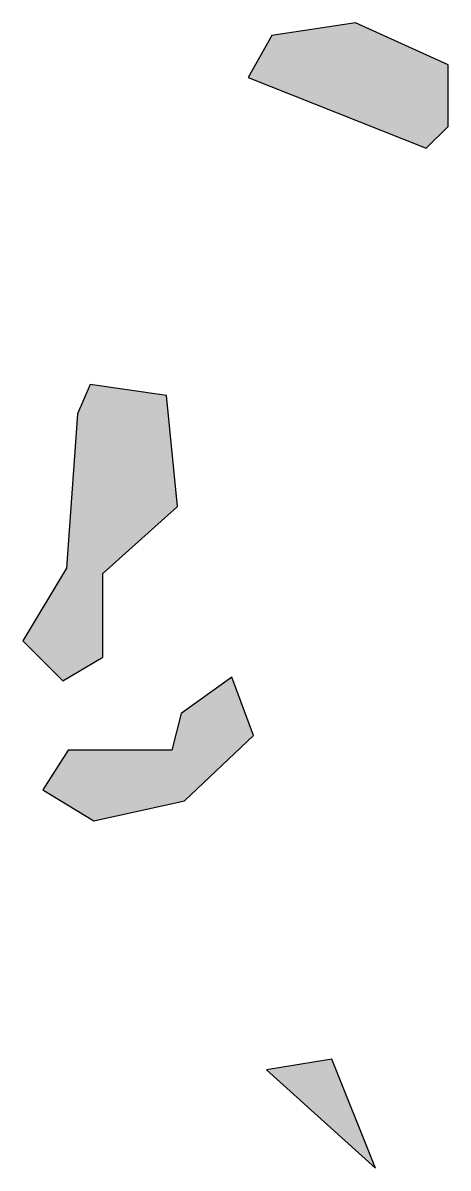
# Model space of a CAD drawing. Header units: millimetres. Extents: x -7200 to 93979, y -9600 to 40920.
# Drawn here: x -1756 to -1162, y 16980 to 18580 of the extents above; entities that cross this region are included whole.
import ezdxf

# ---------------------------------------------------------------- set-up
doc = ezdxf.new("R2010")
doc.units = ezdxf.units.MM
doc.layers.add('ЗАЛИВКА', color=7, linetype='Continuous')
doc.layers.add('ПЛАН', color=7, linetype='Continuous')

msp = doc.modelspace()

# ---------------------------------------------------------------- hatches: boundary and pattern name
at = {"layer": 'ЗАЛИВКА'}
for points in [[(-1408.5, 18561.8), (-1441.5, 18503.5), (-1192.7, 18404.5), (-1162.3, 18434.9), (-1162.3, 18521.2), (-1291.7, 18579.6)], [(-1680.1, 18033.8), (-1695.3, 17818.1), (-1756.3, 17716.5), (-1700.4, 17660.7), (-1644.6, 17693.7), (-1644.6, 17810.5), (-1540.5, 17904.4), (-1555.7, 18059.2), (-1662.3, 18074.5)], [(-1535.4, 17615), (-1548.1, 17564.2), (-1692.8, 17564.2), (-1728.3, 17508.4), (-1657.3, 17465.2), (-1530.3, 17493.2), (-1433.9, 17584.5), (-1464.3, 17665.8)], [(-1416.1, 17117.5), (-1263.8, 16980.4), (-1324.7, 17132.7)]]:
    msp.add_hatch(color=7, dxfattribs=at).paths.add_polyline_path(points)

# ---------------------------------------------------------------- linework, layer by layer
at = {"layer": 'ПЛАН'}
for points in [[(-1408.5, 18561.8), (-1441.5, 18503.5), (-1192.7, 18404.5), (-1162.3, 18434.9), (-1162.3, 18521.2), (-1291.7, 18579.6)], [(-1680.1, 18033.8), (-1695.3, 17818.1), (-1756.3, 17716.5), (-1700.4, 17660.7), (-1644.6, 17693.7), (-1644.6, 17810.5), (-1540.5, 17904.4), (-1555.7, 18059.2), (-1662.3, 18074.5)], [(-1535.4, 17615), (-1548.1, 17564.2), (-1692.8, 17564.2), (-1728.3, 17508.4), (-1657.3, 17465.2), (-1530.3, 17493.2), (-1433.9, 17584.5), (-1464.3, 17665.8)], [(-1416.1, 17117.5), (-1263.8, 16980.4), (-1324.7, 17132.7)]]:
    msp.add_lwpolyline(points, close=True, dxfattribs=at)

doc.saveas('drawing.dxf')
